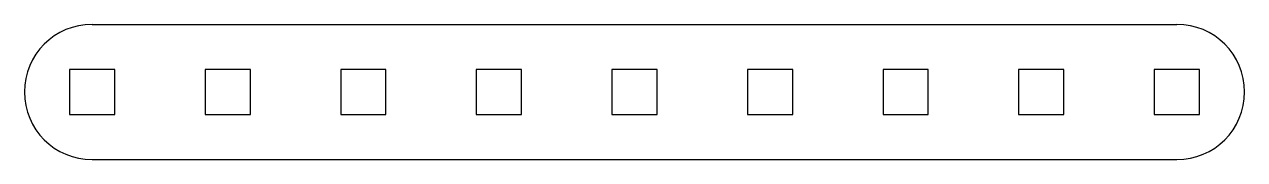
# Model space of a CAD drawing. Header units: millimetres. Extents: x 7.2 to 88.2, y 290.3 to 299.3.
import ezdxf

# ---------------------------------------------------------------- set-up
doc = ezdxf.new("R2010")
doc.units = ezdxf.units.MM
doc.layers.add('Default', color=7, linetype='Continuous')

# ---------------------------------------------------------------- blocks, each defined once
blk = doc.blocks.new('SE1')
at = {"layer": 'Default', "color": 7, "linetype": 'Continuous'}
for p, q in [((10.198, 296.337), (10.198, 293.337)), ((13.198, 296.337), (10.198, 296.337)), ((13.198, 293.337), (13.198, 296.337)), ((10.198, 293.337), (13.198, 293.337))]:
    blk.add_line(p, q, dxfattribs=at)
blk = doc.blocks.new('SE2')
at = {"layer": 'Default', "color": 7, "linetype": 'Continuous'}
for p, q in [((19.198, 296.337), (19.198, 293.337)), ((22.198, 296.337), (19.198, 296.337)), ((22.198, 293.337), (22.198, 296.337)), ((19.198, 293.337), (22.198, 293.337))]:
    blk.add_line(p, q, dxfattribs=at)
blk = doc.blocks.new('SE3')
at = {"layer": 'Default', "color": 7, "linetype": 'Continuous'}
for p, q in [((28.198, 296.337), (28.198, 293.337)), ((31.198, 296.337), (28.198, 296.337)), ((31.198, 293.337), (31.198, 296.337)), ((28.198, 293.337), (31.198, 293.337))]:
    blk.add_line(p, q, dxfattribs=at)
blk = doc.blocks.new('SE4')
at = {"layer": 'Default', "color": 7, "linetype": 'Continuous'}
for p, q in [((37.198, 296.337), (37.198, 293.337)), ((40.198, 296.337), (37.198, 296.337)), ((40.198, 293.337), (40.198, 296.337)), ((37.198, 293.337), (40.198, 293.337))]:
    blk.add_line(p, q, dxfattribs=at)
blk = doc.blocks.new('SE5')
at = {"layer": 'Default', "color": 7, "linetype": 'Continuous'}
for p, q in [((46.198, 296.337), (46.198, 293.337)), ((49.198, 296.337), (46.198, 296.337)), ((49.198, 293.337), (49.198, 296.337)), ((46.198, 293.337), (49.198, 293.337))]:
    blk.add_line(p, q, dxfattribs=at)
blk = doc.blocks.new('SE6')
at = {"layer": 'Default', "color": 7, "linetype": 'Continuous'}
for p, q in [((55.198, 296.337), (55.198, 293.337)), ((58.198, 296.337), (55.198, 296.337)), ((58.198, 293.337), (58.198, 296.337)), ((55.198, 293.337), (58.198, 293.337))]:
    blk.add_line(p, q, dxfattribs=at)
blk = doc.blocks.new('SE7')
at = {"layer": 'Default', "color": 7, "linetype": 'Continuous'}
for p, q in [((64.198, 296.337), (64.198, 293.337)), ((67.198, 296.337), (64.198, 296.337)), ((67.198, 293.337), (67.198, 296.337)), ((64.198, 293.337), (67.198, 293.337))]:
    blk.add_line(p, q, dxfattribs=at)
blk = doc.blocks.new('SE8')
at = {"layer": 'Default', "color": 7, "linetype": 'Continuous'}
for p, q in [((73.198, 296.337), (73.198, 293.337)), ((76.198, 296.337), (73.198, 296.337)), ((76.198, 293.337), (76.198, 296.337)), ((73.198, 293.337), (76.198, 293.337))]:
    blk.add_line(p, q, dxfattribs=at)
blk = doc.blocks.new('SE9')
at = {"layer": 'Default', "color": 7, "linetype": 'Continuous'}
for p, q in [((82.198, 296.337), (82.198, 293.337)), ((85.198, 296.337), (82.198, 296.337)), ((85.198, 293.337), (85.198, 296.337)), ((82.198, 293.337), (85.198, 293.337))]:
    blk.add_line(p, q, dxfattribs=at)
blk = doc.blocks.new('SE')
at = {"layer": 'Default'}
for name in ['SE1', 'SE2', 'SE3', 'SE4', 'SE5', 'SE6', 'SE7', 'SE8', 'SE9']:
    blk.add_blockref(name, (0, 0), dxfattribs=at)

msp = doc.modelspace()

# ---------------------------------------------------------------- linework, layer by layer
at = {"layer": 'Default', "color": 7, "linetype": 'Continuous'}
for p, q in [((11.698, 299.337), (83.698, 299.337)), ((11.698, 290.337), (83.698, 290.337))]:
    msp.add_line(p, q, dxfattribs=at)
for centre, start, end in [((11.698, 294.837), 90, 270), ((83.698, 294.837), 270, 90)]:
    msp.add_arc(centre, 4.5, start, end, dxfattribs=at)

# ---------------------------------------------------------------- block references
at = {"layer": 'Default'}
msp.add_blockref('SE', (0, 0), dxfattribs=at)

doc.saveas('drawing.dxf')
